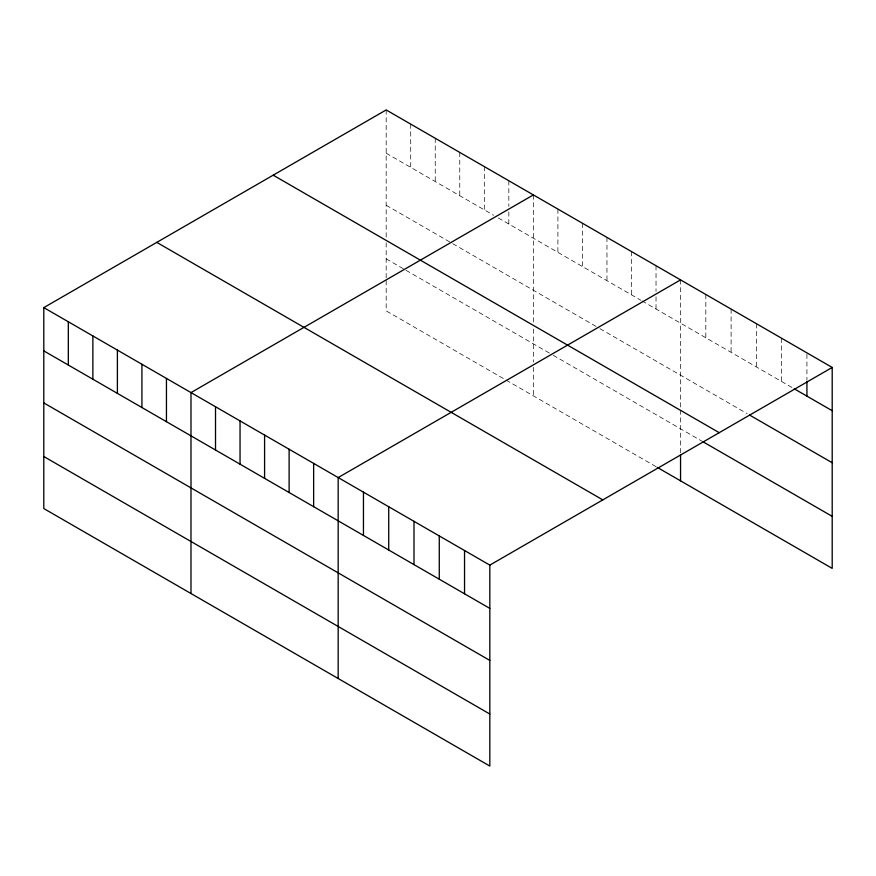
<?xml version="1.0" encoding="UTF-8"?>
<svg xmlns="http://www.w3.org/2000/svg" width="876" height="876" viewBox="0 0 876 876"><rect width="100%" height="100%" fill="white"/><g stroke="black" fill="none" stroke-linecap="round" stroke-linejoin="round"><path stroke-width="0.66" stroke-dasharray="4.38 3.29" d="M386.174 109.938L386.174 237.407M386.174 153.212L493.648 215.255M498.324 217.96L640.838 300.238M641.998 300.917L793.141 388.167M386.174 205.247L451.6 243.013M452.761 243.681L598.779 327.985M599.95 328.664L747.184 413.669M386.174 258.847L404.865 269.644M406.037 270.312L552.055 354.616M553.227 355.295L703.527 442.073M656.025 466.667L386.174 310.881L386.174 279.663M806.927 354.211L806.927 379.899M781.655 338.267L781.655 381.531M756.371 323.671L756.371 366.945M731.099 309.086L731.099 352.349M705.826 294.489L705.826 337.764M680.553 279.893L680.553 408.698M680.553 410.045L680.553 453.516M656.025 265.735L656.025 291.423M656.025 296.833L656.025 309.009M631.486 251.576L631.486 294.84M606.958 237.407L606.958 280.681M582.43 223.249L582.43 266.512M557.903 209.079L557.903 252.354M533.364 194.921L533.364 323.726M533.364 329.08L533.364 362.04M533.364 367.241L533.364 395.853M508.836 180.763L508.836 206.451M508.836 211.861L508.836 224.026M484.308 166.593L484.308 209.868M459.769 152.435L459.769 195.698M435.241 138.266L435.241 181.54M410.713 124.107L410.713 167.371M386.174 242.761L386.174 278.36"/><path stroke-width="1.31" d="M43.8 307.618L489.826 565.119L489.826 766.062L43.8 508.551L43.8 307.618L386.174 109.938L832.2 367.449L832.2 568.382L657.186 467.346M533.364 194.921L190.99 392.59L190.99 593.523M680.553 279.893L338.169 477.573L338.169 678.506M489.826 565.119L832.2 367.449M794.291 388.834L832.2 410.724M749.484 414.994L832.2 462.747M273.192 175.178L719.218 432.678M703.527 442.073L832.2 516.358M156.782 242.378L602.808 499.889M43.8 350.882L489.826 608.393M43.8 402.916L489.826 660.416M43.8 456.516L489.826 714.028M806.927 381.257L806.927 396.127M680.553 454.819L680.553 480.836M464.543 550.533L464.543 593.797M439.27 535.937L439.27 579.211M413.998 521.34L413.998 564.615M388.725 506.755L388.725 550.019M363.452 492.159L363.452 535.433M313.641 463.404L313.641 506.678M289.113 449.246L289.113 492.509M264.585 435.076L264.585 478.351M240.046 420.918L240.046 464.181M215.518 406.76L215.518 450.023M166.451 378.432L166.451 421.695M141.923 364.263L141.923 407.537M117.395 350.104L117.395 393.368M92.867 335.935L92.867 379.209M68.328 321.777L68.328 365.051"/></g></svg>
